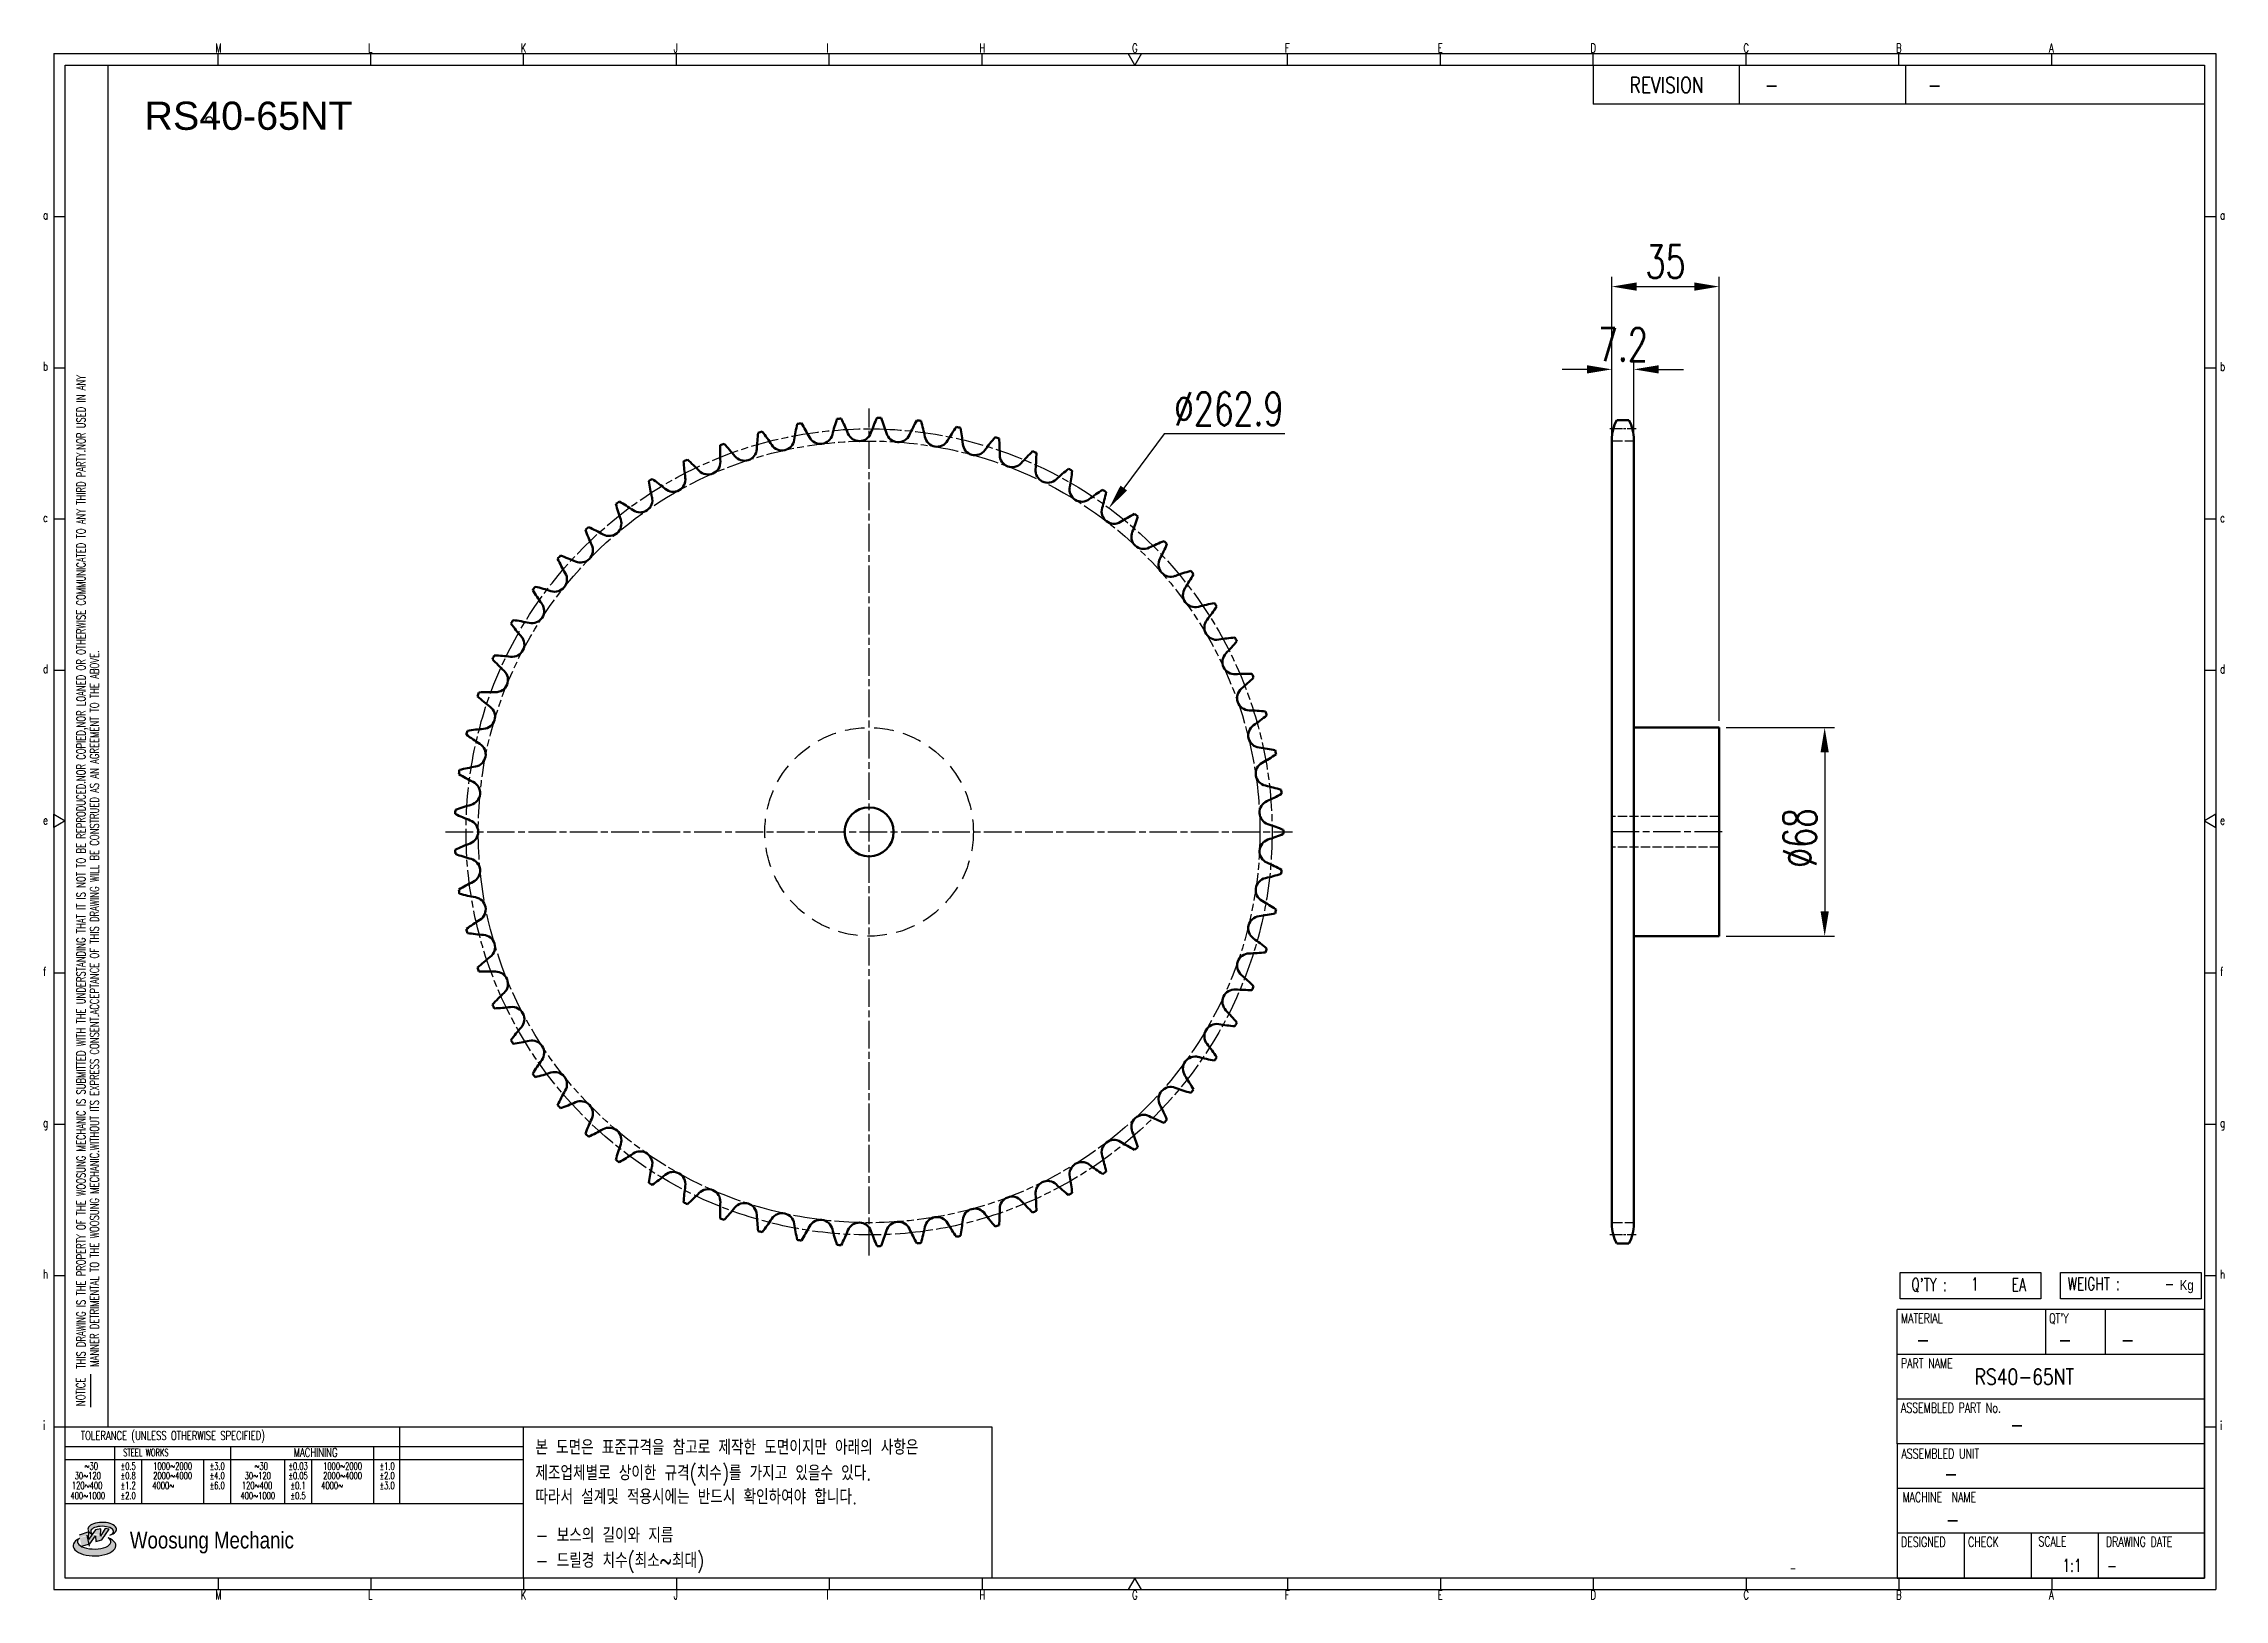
# Model space of a CAD drawing. Header units: millimetres. Extents: x 24040 to 24751, y 28 to 536.
import ezdxf
from ezdxf.enums import TextEntityAlignment as Align

# ---------------------------------------------------------------- set-up
doc = ezdxf.new("R2010")
doc.units = ezdxf.units.MM
for name, pattern in [('AM_ISO02W050', [7.5, 6, -1.5]), ('AM_ISO02W050x2', [3.75, 3, -0.75]), ('AM_ISO08W050', [18, 12, -1.5, 3, -1.5]), ('AM_ISO08W050x2', [9, 6, -0.75, 1.5, -0.75]), ('HIDDEN', [9.525, 6.35, -3.175])]:
    doc.linetypes.add(name, pattern=pattern)
for name, color, linetype, lineweight in [('AM_0N', 7, 'Continuous', 50), ('AM_3N', 6, 'AM_ISO02W050', 25), ('AM_7N', 4, 'AM_ISO08W050', 25)]:
    doc.layers.add(name, color=color, linetype=linetype, lineweight=lineweight)
for name, color, linetype in [('HL', 2, 'HIDDEN'), ('S-DIM', 7, 'Continuous'), ('TITLE', 7, 'Continuous'), ('도면레이아웃', 7, 'Continuous')]:
    doc.layers.add(name, color=color, linetype=linetype)
doc.styles.add('HAN', font='ROMANS.shx', dxfattribs={"width": 0.7, "bigfont": 'whgtxt.shx'})
doc.styles.add('HKD_ST2', font='romans.shx', dxfattribs={"width": 0.7, "height": 4, "bigfont": '@extfont2.shx'})
doc.styles.add('HSG', font='SIMPLEX.shx', dxfattribs={"width": 0.7, "bigfont": 'HSG.shx'})
doc.styles.add('ROMANS', font='romans.shx', dxfattribs={"width": 0.7, "bigfont": 'whgtxt.shx'})
doc.styles.add('SLDTEXTSTYLE4', font='arial.ttf', dxfattribs={"width": 0.8})
doc.styles.get("Standard").update_dxf_attribs({"font": 'arial.ttf'})
doc.dimstyles.new('APP23', dxfattribs={"dimscale": 4.5, "dimtxt": 2.4, "dimasz": 1.8, "dimexe": 0.7, "dimexo": 0.5, "dimgap": 0.6, "dimtad": 1, "dimtoh": 1, "dimdec": 1, "dimrnd": 0.01, "dimzin": 9, "dimdsep": 46, "dimtxsty": 'HSG', "dimcen": 0, "dimclrd": 1, "dimclre": 1, "dimclrt": 256, "dimazin": 2, "dimtp": 1, "dimtm": 1, "dimtfac": 0.5, "dimtdec": 1, "dimtix": 1, "dimtofl": 0, "dimtmove": 0, "dimatfit": 3, "dimfxl": 0, "dimtvp": 1, "dimtolj": 2, "dimlwd": -1, "dimlwe": -1, "dimarcsym": 0})

# ---------------------------------------------------------------- blocks, each defined once
blk = doc.blocks.new('SUYWSHJH')
at = {"layer": '도면레이아웃'}
h = blk.add_hatch(color=10, dxfattribs=at)
h.paths.add_polyline_path([(1.544, 35.177), (1.554, 34.966), (1.779, 35.034), (2.054, 35.422), (1.908, 35.446), (1.728, 35.167), (1.741, 35.439), (1.547, 35.405), (1.292, 35.041), (1.295, 35.33), (0.943, 35.208), (1.03, 34.8), (1.336, 34.885)])
edge = h.paths.add_edge_path()
edge.add_ellipse((1.795, 35.421), major_axis=(-0.53, 0), ratio=0.487785, start_angle=122.36065, end_angle=403.39574)
edge.add_line((1.411, 35.244), (1.419, 35.261))
edge.add_ellipse((1.798, 35.344), major_axis=(-0.423, 0), ratio=0.444396, start_angle=131.58977, end_angle=386.19408, ccw=False)
edge = h.paths.add_edge_path()
edge.add_ellipse((1.512, 34.815), major_axis=(-0.793, 0), ratio=0.480113, start_angle=314.67633, end_angle=590.85213)
edge.add_ellipse((1.501, 34.958), major_axis=(-0.62, 0), ratio=0.43311, start_angle=331.7024, end_angle=574.42495, ccw=False)
for p, q in [((0, 90.118), (80.15, 90.118)), ((0, 90.118), (0, 33.191)), ((6.089, 89.693), (6.089, 90.118)), ((11.753, 89.693), (11.753, 90.118)), ((17.418, 89.693), (17.418, 90.118)), ((23.082, 89.693), (23.082, 90.118)), ((28.746, 89.693), (28.746, 90.118)), ((34.411, 89.693), (34.411, 90.118)), ((45.739, 89.693), (45.739, 90.118)), ((51.404, 89.693), (51.404, 90.118)), ((57.068, 89.693), (57.068, 90.118)), ((62.732, 89.693), (62.732, 90.118)), ((68.397, 89.693), (68.397, 90.118)), ((74.061, 89.693), (74.061, 90.118)), ((80.15, 90.118), (80.15, 33.191)), ((0, 84.085), (0.425, 84.085)), ((79.725, 84.085), (80.15, 84.085)), ((0, 78.478), (0.425, 78.478)), ((79.725, 78.478), (80.15, 78.478)), ((0, 72.87), (0.425, 72.87)), ((79.725, 72.87), (80.15, 72.87)), ((0, 67.262), (0.425, 67.262)), ((79.725, 67.262), (80.15, 67.262)), ((0, 56.047), (0.425, 56.047)), ((79.725, 56.047), (80.15, 56.047)), ((0, 50.439), (0.425, 50.439)), ((79.725, 50.439), (80.15, 50.439)), ((0, 44.832), (0.425, 44.832)), ((79.725, 44.832), (80.15, 44.832)), ((1.377, 39.947), (1.377, 41.174)), ((0, 39.224), (0.425, 39.224)), ((79.725, 39.224), (80.15, 39.224)), ((0, 33.191), (80.15, 33.191)), ((6.089, 33.616), (6.089, 33.191)), ((11.753, 33.616), (11.753, 33.191)), ((17.418, 33.616), (17.418, 33.191)), ((23.082, 33.616), (23.082, 33.191)), ((28.746, 33.616), (28.746, 33.191)), ((34.411, 33.616), (34.411, 33.191)), ((45.739, 33.616), (45.739, 33.191)), ((51.404, 33.616), (51.404, 33.191)), ((57.068, 33.616), (57.068, 33.191)), ((62.732, 33.616), (62.732, 33.191)), ((68.397, 33.616), (68.397, 33.191)), ((74.061, 33.616), (74.061, 33.191))]:
    blk.add_line(p, q)
at = {"color": 2}
for p, q in [((2.017, 39.224), (2.017, 89.693)), ((0.425, 39.224), (17.418, 39.224)), ((12.816, 39.224), (12.816, 36.382)), ((17.418, 33.616), (17.418, 39.224)), ((0.425, 38.487), (17.418, 38.487)), ((0.425, 38.012), (17.418, 38.012)), ((2.257, 38.487), (2.257, 36.382)), ((3.257, 38.012), (3.257, 36.382)), ((5.557, 38.012), (5.557, 36.382)), ((6.557, 38.5), (6.557, 36.382)), ((8.557, 38.012), (8.557, 36.382)), ((9.557, 38.026), (9.557, 36.382)), ((11.857, 38.487), (11.857, 36.382)), ((0.425, 36.382), (17.418, 36.382))]:
    blk.add_line(p, q, dxfattribs=at)
at = {"color": 6, "ltscale": 0.5}
for p, q in [((57.068, 89.693), (57.068, 88.246)), ((62.47, 89.693), (62.47, 88.246)), ((68.635, 89.693), (68.635, 88.246)), ((79.725, 88.246), (57.068, 88.246)), ((68.336, 38.59), (68.336, 43.563)), ((79.725, 43.563), (68.336, 43.563)), ((73.827, 43.563), (73.827, 41.905)), ((76.037, 43.563), (76.037, 41.905)), ((79.725, 38.59), (79.725, 43.563)), ((79.725, 41.905), (68.336, 41.905)), ((79.725, 40.248), (68.336, 40.248)), ((68.336, 38.59), (68.336, 33.616)), ((79.725, 38.59), (68.336, 38.59)), ((79.725, 33.616), (79.725, 38.59)), ((79.725, 36.932), (68.336, 36.932)), ((79.725, 35.274), (68.336, 35.274)), ((70.822, 33.616), (70.822, 35.274)), ((73.309, 33.616), (73.309, 35.274)), ((75.796, 33.616), (75.796, 35.274)), ((68.336, 33.616), (79.725, 33.616))]:
    blk.add_line(p, q, dxfattribs=at)
for points in [[(40.075, 89.693), (39.83, 90.118), (40.32, 90.118)], [(0.425, 89.693), (79.725, 89.693), (79.725, 33.616), (0.425, 33.616)], [(0.425, 61.679), (0, 61.433), (0, 61.924)], [(79.725, 61.679), (80.15, 61.433), (80.15, 61.924)], [(40.075, 33.616), (39.83, 33.191), (40.32, 33.191)]]:
    blk.add_lwpolyline(points, close=True)
at = {"layer": 'TITLE', "color": 20}
for p, q in [((68.449, 43.961), (68.449, 44.936)), ((68.449, 44.936), (73.654, 44.936)), ((73.654, 44.936), (73.654, 43.961)), ((74.39, 43.961), (74.39, 44.936)), ((74.39, 44.936), (79.595, 44.936)), ((79.595, 44.936), (79.595, 43.961)), ((73.654, 43.961), (68.449, 43.961)), ((79.595, 43.961), (74.39, 43.961))]:
    blk.add_line(p, q, dxfattribs=at)
at = {"layer": '도면레이아웃'}
for p, q in [((1.295, 35.33), (0.943, 35.208)), ((1.03, 34.8), (1.336, 34.885)), ((1.224, 35.208), (1.311, 34.8)), ((1.224, 35.208), (1.224, 35.208)), ((1.547, 35.405), (1.292, 35.041)), ((1.292, 35.041), (1.295, 35.33)), ((1.336, 34.885), (1.544, 35.177)), ((1.419, 35.261), (1.411, 35.244)), ((1.544, 35.177), (1.554, 34.966)), ((1.741, 35.439), (1.547, 35.405)), ((1.554, 34.966), (1.779, 35.034)), ((1.908, 35.446), (1.728, 35.167)), ((1.728, 35.167), (1.741, 35.439)), ((1.779, 35.034), (2.054, 35.422)), ((2.054, 35.422), (1.908, 35.446))]:
    blk.add_line(p, q, dxfattribs=at)
for centre, major_axis, ratio, start_param, end_param in [((1.795, 35.421), (-0.53, 0), 0.487785, 2.135596, 7.040584), ((1.512, 34.815), (-0.793, 0), 0.480113, 5.492138, 10.312315), ((1.501, 34.958), (-0.62, 0), 0.43311, 5.789299, 10.025607), ((1.798, 35.344), (-0.423, 0), 0.444396, 2.296675, 6.740358)]:
    blk.add_ellipse(centre, major_axis=major_axis, ratio=ratio, start_param=start_param, end_param=end_param, dxfattribs=at)
at = {"color": 4, "style": 'HKD_ST2', "width": 0.7}
for s, p in [('M', (5.988, 90.164)), ('L', (11.652, 90.164)), ('K', (17.316, 90.164)), ('J', (22.981, 90.164)), ('I', (28.645, 90.164)), ('H', (34.309, 90.164)), ('G', (39.974, 90.164)), ('F', (45.638, 90.164)), ('E', (51.302, 90.164)), ('D', (56.967, 90.164)), ('C', (62.631, 90.164)), ('B', (68.295, 90.164)), ('A', (73.96, 90.164)), ('a', (-0.395, 83.976)), ('a', (80.305, 83.97)), ('b', (-0.395, 78.368)), ('b', (80.305, 78.362)), ('c', (-0.395, 72.76)), ('c', (80.305, 72.754)), ('d', (-0.395, 67.153)), ('d', (80.305, 67.147)), ('e', (-0.395, 61.545)), ('e', (80.305, 61.539)), ('f', (-0.395, 55.937)), ('f', (80.305, 55.931)), ('g', (-0.395, 50.33)), ('g', (80.305, 50.324)), ('h', (-0.395, 44.722)), ('h', (80.305, 44.716)), ('i', (-0.395, 39.114)), ('i', (80.305, 39.108)), ('M', (5.988, 32.824)), ('L', (11.652, 32.824)), ('K', (17.316, 32.824)), ('J', (22.981, 32.824)), ('I', (28.645, 32.824)), ('H', (34.309, 32.824)), ('G', (39.974, 32.824)), ('F', (45.638, 32.824)), ('E', (51.302, 32.824)), ('D', (56.967, 32.824)), ('C', (62.631, 32.824)), ('B', (68.295, 32.824)), ('A', (73.96, 32.824))]:
    blk.add_text(s, height=0.326, dxfattribs=at).set_placement(p)
for s, height, style, width, p in [('REVISION', 0.5806, 'HAN', 0.8, (58.415, 88.664)), ('-', 0.581, 'HAN', 0.8, (63.426, 88.664)), ('-', 0.581, 'HAN', 0.8, (69.468, 88.664)), ("Q'TY : ", 0.4746, 'HKD_ST2', 0.7, (68.857, 44.253)), ('1', 0.475, 'HKD_ST2', 0.7, (71.071, 44.275)), ('EA', 0.4746, 'HKD_ST2', 0.7, (72.578, 44.253)), ('WEIGHT : ', 0.4746, 'HKD_ST2', 0.7, (74.65, 44.286)), ('-', 0.581, 'HAN', 0.8, (69.029, 42.157)), ('-', 0.581, 'HAN', 0.8, (74.289, 42.157)), ('-', 0.581, 'HAN', 0.8, (76.623, 42.157)), ('-', 0.581, 'HAN', 0.8, (72.515, 39.013)), ('-', 0.581, 'HAN', 0.8, (70.067, 37.189)), ('-', 0.581, 'HAN', 0.8, (70.126, 35.48)), ('1:1', 0.4746, 'HKD_ST2', 0.7, (74.458, 33.848)), ('-', 0.475, 'HKD_ST2', 0.7, (76.112, 33.837))]:
    blk.add_text(s, height=height, dxfattribs=dict(style=style, width=width)).set_placement(p)
at = {"color": 6, "style": 'HKD_ST2', "width": 0.7}
for s, p in [(' THIS DRAWING IS THE PROPERTY OF THE WOOSUNG MECHANIC IS SUBMITTED WITH THE UNDERSTANDING THAT IT IS NOT TO BE REPRODUCED.NOR COPIED,NOR LOANED OR OTHERWISE COMMUNICATED TO ANY THIRD PARTY.NOR USED IN ANY', (1.173, 41.217)), ('MANNER DETRIMENTAL TO THE WOOSUNG MECHANIC.WITHOUT ITS EXPRESS CONSENT.ACCEPTANCE OF THIS DRAWING WILL BE CONSTRUED AS AN AGREEMENT TO THE ABOVE.', (1.672, 41.447))]:
    blk.add_text(s, height=0.326266, rotation=90, dxfattribs=at).set_placement(p)
at = {"style": 'HKD_ST2', "width": 0.7}
blk.add_text('-', height=0.475, dxfattribs=at).set_placement((78.613, 44.286), align=Align.RIGHT)
at = {"color": 4, "style": 'HKD_ST2', "width": 0.7}
for s, height, p in [('MATERIAL', 0.3651, (68.474, 43.425)), ("QT'Y", 0.3651, (73.965, 43.425)), ('PART NAME', 0.3651, (68.474, 41.756)), ('ASSEMBLED PART No.', 0.36511, (68.474, 40.109)), ('ASSEMBLED UNIT', 0.36511, (68.49, 38.408)), ('MACHINE  NAME', 0.36511, (68.532, 36.794)), ('DESIGNED', 0.3651, (68.474, 35.136)), ('CHECK', 0.3651, (70.961, 35.136)), ('SCALE', 0.3651, (73.566, 35.153)), ('DRAWING DATE', 0.36511, (76.071, 35.141))]:
    blk.add_text(s, height=height, dxfattribs=at).set_placement(p, align=Align.TOP_LEFT)
at = {"style": 'HKD_ST2', "width": 0.7}
blk.add_text('NOTICE', height=0.3263, rotation=90, dxfattribs=at).set_placement((1.163, 39.988))
for s, height, style, width, p in [('TOLERANCE (UNLESS OTHERWISE SPECIFIED)', 0.32627, 'HKD_ST2', 0.7, (4.417, 38.896)), ('-', 0.326, 'ROMANS', 0.65, (64.469, 33.975))]:
    blk.add_text(s, height=height, dxfattribs=dict(style=style, width=width)).set_placement(p, align=Align.MIDDLE_CENTER)
at = {"color": 4, "style": 'HKD_ST2', "width": 0.7}
for s, height, p in [('STEEL WORKS', 0.26101, (3.416, 38.268)), ('MACHINING', 0.3263, (9.707, 38.27)), ('%%P0.5', 0.261, (2.757, 37.762)), ('%%P0.8', 0.261, (2.757, 37.411)), ('%%P3.0', 0.261, (6.057, 37.762)), ('%%P4.0', 0.261, (6.057, 37.411)), ('%%P0.03', 0.261, (9.057, 37.762)), ('%%P0.05', 0.261, (9.057, 37.411)), ('%%P1.0', 0.261, (12.357, 37.762)), ('%%P2.0', 0.261, (12.357, 37.411)), ('%%P1.2', 0.261, (2.757, 37.045)), ('%%P2.0', 0.261, (2.757, 36.67)), ('%%P6.0', 0.261, (6.057, 37.045)), ('%%P0.1', 0.261, (9.057, 37.045)), ('%%P0.5', 0.261, (9.057, 36.67)), ('%%P3.0', 0.261, (12.357, 37.045))]:
    blk.add_text(s, height=height, dxfattribs=at).set_placement(p, align=Align.MIDDLE)
for s, height, p in [('30%%126120', 0.261, (1.263, 37.411)), ('%%12630', 0.261, (1.389, 37.762)), ('2000%%1264000', 0.26101, (4.407, 37.411)), ('1000%%1262000', 0.26101, (4.407, 37.762)), ('30%%126120', 0.261, (7.563, 37.411)), ('%%12630', 0.261, (7.689, 37.762)), ('2000%%1264000', 0.26101, (10.707, 37.411)), ('1000%%1262000', 0.26101, (10.707, 37.762)), ('400%%1261000', 0.26101, (1.263, 36.67)), ('120%%126400', 0.26101, (1.237, 37.045)), ('4000%%126', 0.261, (4.061, 37.045)), ('400%%1261000', 0.26101, (7.563, 36.67)), ('120%%126400', 0.26101, (7.537, 37.045)), ('4000%%126', 0.261, (10.321, 37.045))]:
    blk.add_text(s, height=height, dxfattribs=at).set_placement(p, align=Align.MIDDLE_CENTER)
at = {"color": 1, "style": 'SLDTEXTSTYLE4', "width": 0.8}
blk.add_text('Woosung Mechanic', height=0.61957, dxfattribs=at).set_placement((2.822, 34.711))
at = {"layer": 'TITLE', "width": 0.8}
blk.add_text('Kg', height=0.3789, dxfattribs=at).set_placement((78.807, 44.286))
blk = doc.blocks.new('*D2')
at = {"layer": 'Defpoints', "color": 0, "transparency": 16777216}
for p in [(24386.98, 384.3), (24230.48, 173.09)]:
    blk.add_point(p, dxfattribs=at)
at = {"layer": 'S-DIM', "color": 1, "transparency": 16777216}
for p, q in [((24404.94, 408.54), (24391.8, 390.8)), ((24444.36, 408.54), (24404.94, 408.54))]:
    blk.add_line(p, q, dxfattribs=at)
blk.add_solid([(24390.71, 391.61), (24392.88, 390), (24386.98, 384.3)], dxfattribs=at)
at = {"layer": 'S-DIM', "transparency": 16777216, "insert": (24426, 416.64), "char_height": 10.8, "attachment_point": 5, "style": 'HSG'}
blk.add_mtext('\\A2;∅262.9', dxfattribs=at)
blk = doc.blocks.new('*D3')
at = {"layer": 'Defpoints', "color": 0, "transparency": 16777216}
for p in [(24558.14, 429.51), (24550.94, 406.15), (24558.14, 406.15)]:
    blk.add_point(p, dxfattribs=at)
at = {"layer": 'S-DIM', "color": 1, "transparency": 16777216}
for p, q in [((24542.84, 429.51), (24534.74, 429.51)), ((24550.94, 408.4), (24550.94, 432.66)), ((24558.14, 408.4), (24558.14, 432.66)), ((24566.24, 429.51), (24574.34, 429.51))]:
    blk.add_line(p, q, dxfattribs=at)
for points in [[(24542.84, 430.86), (24542.84, 428.16), (24550.94, 429.51)], [(24566.24, 430.86), (24566.24, 428.16), (24558.14, 429.51)]]:
    blk.add_solid(points, dxfattribs=at)
at = {"layer": 'S-DIM', "transparency": 16777216, "insert": (24554.54, 437.61), "char_height": 10.8, "attachment_point": 5, "style": 'HSG'}
blk.add_mtext('\\A2;7.2', dxfattribs=at)
blk = doc.blocks.new('*D4')
at = {"layer": 'Defpoints', "color": 0, "transparency": 16777216}
for p in [(24585.94, 456.51), (24550.94, 406.15), (24585.94, 312.69)]:
    blk.add_point(p, dxfattribs=at)
at = {"layer": 'S-DIM', "color": 1, "transparency": 16777216}
for p, q in [((24550.94, 408.4), (24550.94, 459.66)), ((24559.04, 456.51), (24577.84, 456.51)), ((24585.94, 314.94), (24585.94, 459.66))]:
    blk.add_line(p, q, dxfattribs=at)
for points in [[(24559.04, 457.86), (24559.04, 455.16), (24550.94, 456.51)], [(24577.84, 457.86), (24577.84, 455.16), (24585.94, 456.51)]]:
    blk.add_solid(points, dxfattribs=at)
at = {"layer": 'S-DIM', "transparency": 16777216, "insert": (24568.44, 464.61), "char_height": 10.8, "attachment_point": 5, "style": 'HSG'}
blk.add_mtext('\\A2;35', dxfattribs=at)
blk = doc.blocks.new('*D5')
at = {"layer": 'Defpoints', "color": 0, "transparency": 16777216}
for p in [(24585.94, 312.69), (24585.94, 244.69), (24620.35, 244.69)]:
    blk.add_point(p, dxfattribs=at)
at = {"layer": 'S-DIM', "color": 1, "transparency": 16777216}
for p, q in [((24588.19, 312.69), (24623.5, 312.69)), ((24620.35, 304.59), (24620.35, 252.79)), ((24588.19, 244.69), (24623.5, 244.69))]:
    blk.add_line(p, q, dxfattribs=at)
for points in [[(24619, 304.59), (24621.7, 304.59), (24620.35, 312.69)], [(24619, 252.79), (24621.7, 252.79), (24620.35, 244.69)]]:
    blk.add_solid(points, dxfattribs=at)
at = {"layer": 'S-DIM', "transparency": 16777216, "insert": (24612.25, 276.73), "char_height": 10.8, "attachment_point": 5, "rotation": 90, "style": 'HSG'}
blk.add_mtext('\\A2;%%c68', dxfattribs=at)

msp = doc.modelspace()

# ---------------------------------------------------------------- linework, layer by layer
at = {"color": 4}
msp.add_lwpolyline([(24196.08, 84.73), (24348.8, 84.73), (24348.8, 35.39), (24196.08, 35.39)], close=True, dxfattribs=at)
msp.add_circle((24093.57, 510.83), 1.06)
at = {"layer": 'AM_0N'}
for p, q in [((24552.55, 412.93), (24556.52, 412.93)), ((24550.94, 406.53), (24550.94, 150.85)), ((24558.14, 406.53), (24558.14, 150.85)), ((24558.14, 312.69), (24585.94, 312.69)), ((24585.94, 312.69), (24585.94, 244.69)), ((24558.14, 244.69), (24585.94, 244.69)), ((24552.55, 144.45), (24556.52, 144.45))]:
    msp.add_line(p, q, dxfattribs=at)
msp.add_circle((24308.73, 278.69), 8, dxfattribs=at)
for centre, radius, start, end in [((24358.86, 393.04), 63.92, 161.44621, 166.23077), ((24308.73, 278.69), 135.09, 93.86569, 94.44201), ((24242.6, 384.59), 63.92, 22.07692, 26.86148), ((24369.67, 387.67), 63.92, 155.90775, 160.69231), ((24308.73, 278.69), 135.09, 88.32722, 88.90354), ((24253.13, 390.48), 63.92, 16.53846, 21.32302), ((24379.9, 381.28), 63.92, 150.36928, 155.15385), ((24308.73, 278.69), 135.09, 82.78876, 83.36508), ((24264.18, 395.33), 63.92, 11, 15.78456), ((24564.44, 406.53), 13.5, 151.70092, 180), ((24544.64, 406.53), 13.5, 0, 28.29908), ((24335.96, 400.54), 63.92, 172.52313, 177.30769), ((24308.73, 278.69), 135.09, 104.94261, 105.51893), ((24223.49, 369.92), 63.92, 33.15385, 37.93841), ((24280.36, 407.07), 4.01, 213.15385, 351.76923), ((24347.59, 397.34), 63.92, 166.98467, 171.76923), ((24308.73, 278.69), 135.09, 99.40415, 99.98047), ((24232.69, 377.72), 63.92, 27.61538, 32.39995), ((24292.88, 409.21), 4.01, 207.61538, 346.23077), ((24305.55, 410.13), 4.01, 202.07692, 340.69231), ((24318.25, 409.82), 4.01, 196.53846, 335.15385), ((24330.87, 408.29), 4.01, 191, 329.61538), ((24389.47, 373.93), 63.92, 144.83082, 149.61538), ((24308.73, 278.69), 135.09, 77.2503, 77.82662), ((24275.65, 399.08), 63.92, 5.46154, 10.2461), ((24398.28, 365.69), 63.92, 139.29236, 144.07692), ((24308.73, 278.69), 135.09, 71.71184, 72.28816), ((24287.42, 401.71), 63.92, 359.92308, 4.70764), ((24308.73, 278.69), 135.09, 116.01953, 116.59585), ((24312.04, 403.5), 63.92, 183.60005, 188.38462), ((24207.55, 351.84), 63.92, 44.23077, 49.01533), ((24256.22, 399.23), 4.01, 224.23077, 2.84615), ((24324.07, 402.6), 63.92, 178.06159, 182.84615), ((24308.73, 278.69), 135.09, 110.48107, 111.05739), ((24215.08, 361.26), 63.92, 38.69231, 43.47687), ((24268.1, 403.73), 4.01, 218.69231, 357.30769), ((24343.27, 405.55), 4.01, 185.46154, 324.07692), ((24355.35, 401.62), 4.01, 179.92308, 318.53846), ((24406.26, 356.64), 63.92, 133.7539, 138.53846), ((24308.73, 278.69), 135.09, 66.17338, 66.7497), ((24299.39, 403.2), 63.92, 354.38462, 359.16918), ((24308.73, 278.69), 135.09, 121.55799, 122.13431), ((24299.98, 403.24), 63.92, 189.13852, 193.92308), ((24200.96, 341.73), 63.92, 49.76923, 54.55379), ((24244.84, 393.6), 4.01, 229.76923, 8.38462), ((24367, 396.55), 4.01, 174.38462, 313), ((24413.33, 346.87), 63.92, 128.21544, 133), ((24308.73, 278.69), 135.09, 60.63492, 61.21124), ((24378.1, 390.37), 4.01, 168.84615, 307.46154), ((24311.45, 403.52), 63.92, 348.84615, 353.63072), ((24308.73, 278.69), 135.09, 127.09646, 127.67278), ((24288, 401.81), 63.92, 194.67698, 199.46154), ((24195.38, 331.04), 63.92, 55.30769, 60.09225), ((24234.05, 386.89), 4.01, 235.30769, 13.92308), ((24419.42, 336.45), 63.92, 122.67698, 127.46154), ((24388.56, 383.16), 4.01, 163.30769, 301.92308), ((24323.49, 402.67), 63.92, 343.30769, 348.09225), ((24308.73, 278.69), 135.09, 55.09646, 55.67278), ((24308.73, 278.69), 135.09, 132.63492, 133.21124), ((24276.22, 399.24), 63.92, 200.21544, 205), ((24190.86, 319.85), 63.92, 60.84615, 65.63072), ((24223.95, 379.18), 4.01, 240.84615, 19.46154), ((24424.48, 325.5), 63.92, 117.13852, 121.92308), ((24335.38, 400.67), 63.92, 337.76923, 342.55379), ((24308.73, 278.69), 135.09, 49.55799, 50.13431), ((24214.65, 370.53), 4.01, 246.38462, 25), ((24398.27, 374.97), 4.01, 157.76923, 296.38462), ((24428.46, 314.11), 63.92, 111.60005, 116.38462), ((24347.03, 397.53), 63.92, 332.23077, 337.01533), ((24308.73, 278.69), 135.09, 44.01953, 44.59585), ((24206.22, 361.02), 4.01, 251.92308, 30.53846), ((24308.73, 278.69), 135.09, 138.17338, 138.7497), ((24264.73, 395.54), 63.92, 205.7539, 210.53846), ((24187.44, 308.28), 63.92, 66.38462, 71.16918), ((24407.14, 365.88), 4.01, 152.23077, 290.84615), ((24431.31, 302.39), 63.92, 106.06159, 110.84615), ((24358.32, 393.27), 63.92, 326.69231, 331.47687), ((24308.73, 278.69), 135.09, 38.48107, 39.05739), ((24308.73, 278.69), 135.09, 143.71184, 144.28816), ((24253.66, 390.75), 63.92, 211.29236, 216.07692), ((24185.15, 296.44), 63.92, 71.92308, 76.70764), ((24415.09, 355.97), 4.01, 146.69231, 285.30769), ((24198.76, 350.74), 4.01, 257.46154, 36.07692), ((24433.03, 290.45), 63.92, 100.52313, 105.30769), ((24369.15, 387.95), 63.92, 321.15385, 325.93841), ((24308.73, 278.69), 135.09, 32.94261, 33.51893), ((24192.32, 339.79), 4.01, 263, 41.61538), ((24308.73, 278.69), 135.09, 149.2503, 149.82662), ((24243.1, 384.91), 63.92, 216.83082, 221.61538), ((24184.01, 284.43), 63.92, 77.46154, 82.2461), ((24422.06, 345.34), 4.01, 141.15385, 279.76923), ((24433.58, 278.4), 63.92, 94.98467, 99.76923), ((24308.73, 278.69), 135.09, 27.40415, 27.98047), ((24308.73, 278.69), 135.09, 154.78876, 155.36508), ((24233.16, 378.08), 63.92, 222.36928, 227.15385), ((24184.04, 272.36), 63.92, 83, 87.78456), ((24427.96, 334.1), 4.01, 135.61538, 274.23077), ((24379.41, 381.61), 63.92, 315.61538, 320.39995), ((24186.96, 328.27), 4.01, 268.53846, 47.15385), ((24432.97, 266.35), 63.92, 89.44621, 94.23077), ((24389.01, 374.31), 63.92, 310.07692, 314.86148), ((24308.73, 278.69), 135.09, 21.86569, 22.44201), ((24308.73, 278.69), 135.09, 160.32722, 160.90354), ((24223.92, 370.32), 63.92, 227.90775, 232.69231), ((24185.23, 260.36), 63.92, 88.53846, 93.32302), ((24432.75, 322.33), 4.01, 130.07692, 268.69231), ((24182.75, 316.29), 4.01, 274.07692, 52.69231), ((24436.38, 310.16), 4.01, 124.53846, 263.15385), ((24431.2, 254.41), 63.92, 83.90775, 88.69231), ((24397.87, 366.12), 63.92, 304.53846, 309.32302), ((24308.73, 278.69), 135.09, 16.32722, 16.90354), ((24308.73, 278.69), 135.09, 165.86569, 166.44201), ((24215.47, 361.71), 63.92, 233.44621, 238.23077), ((24187.58, 248.53), 63.92, 94.07692, 98.86148), ((24179.71, 303.95), 4.01, 279.61538, 58.23077), ((24428.29, 242.71), 63.92, 78.36928, 83.15385), ((24308.73, 278.69), 135.09, 171.40415, 171.98047), ((24191.05, 236.97), 63.92, 99.61538, 104.39995), ((24438.82, 297.69), 4.01, 119, 257.61538), ((24405.89, 357.1), 63.92, 299, 303.78456), ((24308.73, 278.69), 135.09, 10.78876, 11.36508), ((24207.9, 352.32), 63.92, 238.98467, 243.76923), ((24177.87, 291.38), 4.01, 285.15385, 63.76923), ((24424.25, 231.34), 63.92, 72.83082, 77.61538), ((24308.73, 278.69), 135.09, 5.2503, 5.82662), ((24308.73, 278.69), 135.09, 176.94261, 177.51893), ((24201.26, 342.24), 63.92, 244.52313, 249.30769), ((24195.63, 225.81), 63.92, 105.15385, 109.93841), ((24440.05, 285.04), 4.01, 113.46154, 252.07692), ((24413, 347.36), 63.92, 293.46154, 298.2461), ((24177.26, 278.69), 4.01, 290.69231, 69.30769), ((24419.14, 220.41), 63.92, 67.29236, 72.07692), ((24419.14, 336.98), 63.92, 287.92308, 292.70764), ((24308.73, 278.69), 135.09, 359.71184, 0.28816), ((24201.26, 215.14), 63.92, 110.69231, 115.47687), ((24308.73, 278.69), 135.09, 182.48107, 183.05739), ((24195.63, 331.57), 63.92, 250.06159, 254.84615), ((24440.05, 272.34), 4.01, 107.92308, 246.53846), ((24177.87, 266), 4.01, 296.23077, 74.84615), ((24438.82, 259.7), 4.01, 102.38462, 241), ((24424.25, 326.05), 63.92, 282.38462, 287.16918), ((24413, 210.02), 63.92, 61.7539, 66.53846), ((24308.73, 278.69), 135.09, 354.17338, 354.7497), ((24207.9, 205.07), 63.92, 116.23077, 121.01533), ((24308.73, 278.69), 135.09, 188.01953, 188.59585), ((24191.05, 320.41), 63.92, 255.60005, 260.38462), ((24179.71, 253.43), 4.01, 301.76923, 80.38462), ((24405.89, 200.28), 63.92, 56.21544, 61), ((24215.47, 195.68), 63.92, 121.76923, 126.55379), ((24436.38, 247.23), 4.01, 96.84615, 235.46154), ((24428.29, 314.68), 63.92, 276.84615, 281.63072), ((24308.73, 278.69), 135.09, 348.63492, 349.21124), ((24308.73, 278.69), 135.09, 193.55799, 194.13431), ((24187.58, 308.86), 63.92, 261.13852, 265.92308), ((24182.75, 241.1), 4.01, 307.30769, 85.92308), ((24397.87, 191.27), 63.92, 50.67698, 55.46154), ((24223.92, 187.07), 63.92, 127.30769, 132.09225), ((24432.75, 235.06), 4.01, 91.30769, 229.92308), ((24431.2, 302.97), 63.92, 271.30769, 276.09225), ((24308.73, 278.69), 135.09, 343.09646, 343.67278), ((24308.73, 278.69), 135.09, 199.09646, 199.67278), ((24185.23, 297.03), 63.92, 266.67698, 271.46154), ((24186.96, 229.11), 4.01, 312.84615, 91.46154), ((24389.01, 183.07), 63.92, 45.13852, 49.92308), ((24308.73, 278.69), 135.09, 337.55799, 338.13431), ((24233.16, 179.31), 63.92, 132.84615, 137.63072), ((24308.73, 278.69), 135.09, 204.63492, 205.21124), ((24184.04, 285.02), 63.92, 272.21544, 277), ((24192.32, 217.59), 4.01, 318.38462, 97), ((24427.96, 223.29), 4.01, 85.76923, 224.38462), ((24379.41, 175.77), 63.92, 39.60005, 44.38462), ((24432.97, 291.04), 63.92, 265.76923, 270.55379), ((24243.1, 172.48), 63.92, 138.38462, 143.16918), ((24422.06, 212.04), 4.01, 80.23077, 218.84615), ((24433.58, 278.99), 63.92, 260.23077, 265.01533), ((24308.73, 278.69), 135.09, 332.01953, 332.59585), ((24308.73, 278.69), 135.09, 210.17338, 210.7497), ((24184.01, 272.96), 63.92, 277.7539, 282.53846), ((24198.76, 206.64), 4.01, 323.92308, 102.53846), ((24369.15, 169.43), 63.92, 34.06159, 38.84615), ((24253.66, 166.64), 63.92, 143.92308, 148.70764), ((24308.73, 278.69), 135.09, 215.71184, 216.28816), ((24185.15, 260.95), 63.92, 283.29236, 288.07692), ((24206.22, 196.37), 4.01, 329.46154, 108.07692), ((24415.09, 201.41), 4.01, 74.69231, 213.30769), ((24358.32, 164.11), 63.92, 28.52313, 33.30769), ((24433.03, 266.94), 63.92, 254.69231, 259.47687), ((24308.73, 278.69), 135.09, 326.48107, 327.05739), ((24264.73, 161.85), 63.92, 149.46154, 154.2461), ((24407.14, 191.51), 4.01, 69.15385, 207.76923), ((24431.31, 255), 63.92, 249.15385, 253.93841), ((24308.73, 278.69), 135.09, 320.94261, 321.51893), ((24308.73, 278.69), 135.09, 221.2503, 221.82662), ((24187.44, 249.1), 63.92, 288.83082, 293.61538), ((24214.65, 186.86), 4.01, 335, 113.61538), ((24276.22, 158.15), 63.92, 155, 159.78456), ((24398.27, 182.42), 4.01, 63.61538, 202.23077), ((24428.46, 243.27), 63.92, 243.61538, 248.39995), ((24347.03, 159.86), 63.92, 22.98467, 27.76923), ((24308.73, 278.69), 135.09, 226.78876, 227.36508), ((24190.86, 237.53), 63.92, 294.36928, 299.15385), ((24223.95, 178.21), 4.01, 340.53846, 119.15385), ((24388.56, 174.23), 4.01, 58.07692, 196.69231), ((24335.38, 156.72), 63.92, 17.44621, 22.23077), ((24308.73, 278.69), 135.09, 315.40415, 315.98047), ((24288, 155.57), 63.92, 160.53846, 165.32302), ((24308.73, 278.69), 135.09, 232.32722, 232.90354), ((24195.38, 226.35), 63.92, 299.90775, 304.69231), ((24234.05, 170.49), 4.01, 346.07692, 124.69231), ((24378.1, 167.01), 4.01, 52.53846, 191.15385), ((24323.49, 154.71), 63.92, 11.90775, 16.69231), ((24424.48, 231.89), 63.92, 238.07692, 242.86148), ((24308.73, 278.69), 135.09, 309.86569, 310.44201), ((24299.98, 154.15), 63.92, 166.07692, 170.86148), ((24308.73, 278.69), 135.09, 237.86569, 238.44201), ((24200.96, 215.65), 63.92, 305.44621, 310.23077), ((24244.84, 163.79), 4.01, 351.61538, 130.23077), ((24367, 160.84), 4.01, 47, 185.61538), ((24413.33, 210.52), 63.92, 227, 231.78456), ((24311.45, 153.87), 63.92, 6.36928, 11.15385), ((24419.42, 220.93), 63.92, 232.53846, 237.32302), ((24308.73, 278.69), 135.09, 304.32722, 304.90354), ((24312.04, 153.88), 63.92, 171.61538, 176.39995), ((24308.73, 278.69), 135.09, 243.40415, 243.98047), ((24207.55, 205.55), 63.92, 310.98467, 315.76923), ((24256.22, 158.16), 4.01, 357.15385, 135.76923), ((24324.07, 154.79), 63.92, 177.15385, 181.93841), ((24268.1, 153.65), 4.01, 2.69231, 141.30769), ((24355.35, 155.76), 4.01, 41.46154, 180.07692), ((24406.26, 200.74), 63.92, 221.46154, 226.2461), ((24299.39, 154.19), 63.92, 0.83082, 5.61538), ((24308.73, 278.69), 135.09, 298.78876, 299.36508), ((24308.73, 278.69), 135.09, 248.94261, 249.51893), ((24215.08, 196.12), 63.92, 316.52313, 321.30769), ((24335.96, 156.84), 63.92, 182.69231, 187.47687), ((24223.49, 187.47), 63.92, 322.06159, 326.84615), ((24280.36, 150.32), 4.01, 8.23077, 146.84615), ((24347.59, 160.04), 63.92, 188.23077, 193.01533), ((24232.69, 179.67), 63.92, 327.60005, 332.38462), ((24292.88, 148.18), 4.01, 13.76923, 152.38462), ((24305.55, 147.26), 4.01, 19.30769, 157.92308), ((24318.25, 147.56), 4.01, 24.84615, 163.46154), ((24264.18, 162.06), 63.92, 344.21544, 349), ((24330.87, 149.1), 4.01, 30.38462, 169), ((24389.47, 183.46), 63.92, 210.38462, 215.16918), ((24275.65, 158.3), 63.92, 349.7539, 354.53846), ((24343.27, 151.84), 4.01, 35.92308, 174.53846), ((24398.28, 191.69), 63.92, 215.92308, 220.70764), ((24308.73, 278.69), 135.09, 287.71184, 288.28816), ((24287.42, 155.67), 63.92, 355.29236, 0.07692), ((24308.73, 278.69), 135.09, 293.2503, 293.82662), ((24564.44, 150.85), 13.5, 180, 208.29908), ((24544.64, 150.85), 13.5, 331.70092, 0), ((24308.73, 278.69), 135.09, 254.48107, 255.05739), ((24308.73, 278.69), 135.09, 260.01953, 260.59585), ((24358.86, 164.35), 63.92, 193.76923, 198.55379), ((24308.73, 278.69), 135.09, 265.55799, 266.13431), ((24242.6, 172.79), 63.92, 333.13852, 337.92308), ((24369.67, 169.72), 63.92, 199.30769, 204.09225), ((24308.73, 278.69), 135.09, 271.09646, 271.67278), ((24253.13, 166.9), 63.92, 338.67698, 343.46154), ((24379.9, 176.11), 63.92, 204.84615, 209.63072), ((24308.73, 278.69), 135.09, 276.63492, 277.21124), ((24308.73, 278.69), 135.09, 282.17338, 282.7497)]:
    msp.add_arc(centre, radius, start, end, dxfattribs=at)
at = {"layer": 'AM_3N', "linetype": 'AM_ISO02W050x2'}
for p, q in [((24558.14, 406.15), (24550.94, 406.15)), ((24558.14, 151.23), (24550.94, 151.23))]:
    msp.add_line(p, q, dxfattribs=at)
at = {"layer": 'AM_3N', "color": 2, "linetype": 'AM_ISO02W050x2'}
for p, q in [((24585.94, 283.69), (24550.94, 283.69)), ((24585.94, 273.69), (24550.94, 273.69))]:
    msp.add_line(p, q, dxfattribs=at)
at = {"layer": 'AM_7N', "linetype": 'AM_ISO08W050x2', "ltscale": 1.5}
for p, q in [((24308.73, 140.6), (24308.73, 416.78)), ((24170.64, 278.69), (24446.82, 278.69)), ((24586.88, 278.69), (24550.17, 278.69))]:
    msp.add_line(p, q, dxfattribs=at)
at = {"layer": 'AM_7N', "linetype": 'AM_ISO08W050x2', "ltscale": 0.5}
for p, q in [((24558.9, 410.13), (24550.17, 410.13)), ((24558.9, 147.26), (24550.17, 147.26))]:
    msp.add_line(p, q, dxfattribs=at)
at = {"layer": 'AM_7N', "linetype": 'AM_ISO08W050x2', "ltscale": 1.5}
for radius in [131.43, 127.46]:
    msp.add_circle((24308.73, 278.69), radius, dxfattribs=at)
at = {"layer": 'HL'}
msp.add_circle((24308.73, 278.69), 34, dxfattribs=at)

# ---------------------------------------------------------------- block references
at = {"xscale": 8.797325011040945, "yscale": 8.797325011040945, "zscale": 8.797325011040945}
msp.add_blockref('SUYWSHJH', (24042.85, -260.34), dxfattribs=at)

# ---------------------------------------------------------------- texts
at = {"color": 2}
msp.add_text('RS40-65NT', height=9.192, dxfattribs=at).set_placement((24072.47, 507.62))
at = {"style": 'HAN', "width": 0.8}
msp.add_text('RS40-65NT', height=5.108, dxfattribs=at).set_placement((24669.28, 98.46))
at = {"color": 4, "style": 'HAN', "width": 0.8}
for s, p in [('본 도면은 표준규격을 참고로 제작한 도면이지만 아래의 사항은', (24199.91, 75.59)), ('제조업체별로 상이한 규격(치수)를 가지고 있을수 있다.', (24199.91, 67.22)), ('따라서 설계및 적용시에는 반드시 확인하여야 합니다.', (24199.91, 59.44)), ('- 보스의 길이와 지름', (24199.91, 46.91)), ('- 드릴경 치수(최소~최대)', (24199.91, 38.68))]:
    msp.add_text(s, height=4.8329, dxfattribs=at).set_placement(p)

# ---------------------------------------------------------------- dimensions: what is measured, and where the dimension line sits
at = {"layer": 'S-DIM'}
dim = msp.add_linear_dim(base=(24585.94, 456.51), p1=(24550.94, 406.15), p2=(24585.94, 312.69), dimstyle='APP23', dxfattribs=at)
dim.commit()
dim.dimension.update_dxf_attribs({"geometry": '*D4', "text_midpoint": (24568.44, 464.61)})
dim = msp.add_linear_dim(base=(24558.14, 429.51), p1=(24550.94, 406.15), p2=(24558.14, 406.15), dimstyle='APP23', dxfattribs=at)
dim.commit()
dim.dimension.update_dxf_attribs({"geometry": '*D3', "text_midpoint": (24554.54, 429.51), "dimtype": 128})
at = {"layer": 'S-DIM', "color": 3}
dim = msp.add_diameter_dim_2p(p1=(24230.48, 173.09), p2=(24386.98, 384.3), dimstyle='APP23', dxfattribs=at)
dim.commit()
dim.dimension.update_dxf_attribs({"geometry": '*D2', "text_midpoint": (24426, 408.54), "dimtype": 131})
at = {"layer": 'S-DIM'}
dim = msp.add_linear_dim(base=(24620.35, 244.69), p1=(24585.94, 312.69), p2=(24585.94, 244.69), angle=90, text='%%c<>', dimstyle='APP23', dxfattribs=at)
dim.commit()
dim.dimension.update_dxf_attribs({"geometry": '*D5', "text_midpoint": (24620.35, 276.73), "dimtype": 128})

doc.saveas('drawing.dxf')
